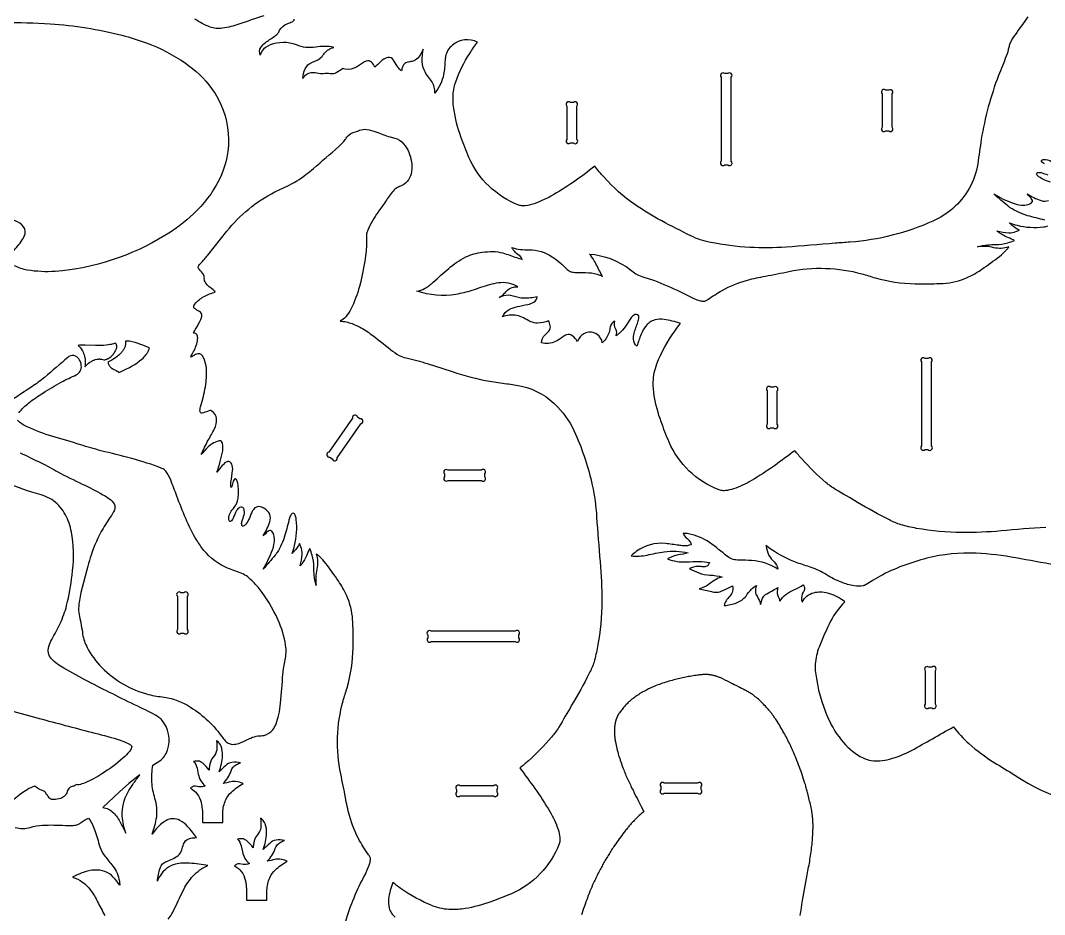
# Model space of a CAD drawing. Extents: x -1616 to 1418, y -1117 to 1417.
# Drawn here: x -440 to 773, y -485 to 574 of the extents above; entities that cross this region are included whole.
import ezdxf

# ---------------------------------------------------------------- set-up
doc = ezdxf.new("R2010")
doc.units = 0
doc.header["$MEASUREMENT"] = 0
doc.layers.get('0').update_dxf_attribs({"linetype": 'CONTINUOUS'})

msp = doc.modelspace()

# ---------------------------------------------------------------- linework, layer by layer
for points in [[(-515.5, 569.5, -0.032685), (-404.8, 570.1, -0.04507), (-319.8, 556.5, -0.023575), (-291, 547.5, -0.058692), (-244.9, 523.6, -0.080834), (-213.6, 493.4, -0.283166), (-205.1, 384.4, -0.088092), (-235.1, 344.8, -0.05292), (-269, 319.1, -0.118379), (-398.8, 276.7, -0.059823), (-432, 278.3, -0.074183), (-447, 283.2, -0.043802)], [(-151.8, 579.5, 0.003925), (-181.3, 569.5, -0.047624), (-200.6, 564.7, -0.122497), (-215.5, 566.2, -0.073814), (-233.3, 575.6, -0.089923)], [(753.6, 578.3, -0.001808), (738.4, 557.1, 0.048267), (732.3, 546.6, 0.053543), (731, 542.1, -0.032799), (728, 531.8, -0.001182), (718.8, 508.7, 0.050203), (698.3, 433.2, -0.001096), (694.1, 404.2, -0.179531), (664.6, 351.2, -0.075982), (640.9, 336.2, -0.086689), (542.8, 311.3, -0.006698), (525.3, 310.1, -0.00483), (467, 305.4, -0.025308), (424, 305.1, -0.039353), (377.4, 311.1, -0.013854), (365.4, 314.1, -0.040061), (354.1, 318.8, -0.00145), (319.7, 336.4, -0.025729), (287.8, 355.9, -0.060129), (251.4, 388.3, -0.015158), (240.3, 401.4, -0.044175), (188.4, 365.8, -0.045913), (166.9, 356.3, -0.079791), (154.9, 354.3, -0.074661), (150.3, 355.2, -0.198744), (91.2, 411.8, -0.010998), (81.8, 436, -0.047383), (73.3, 469.5, -0.060687), (72.8, 488.4, -0.057482), (75.7, 501.2, -0.062522), (92.3, 535, -0.017087), (101.5, 548.3, 0.300286), (71.7, 544.6, 0.184286), (63.6, 531.1, 0.032509), (63, 526.8, -0.028759), (61.3, 509.9, -0.125891), (51, 488, 0.158118), (47.3, 501.5, 0.012289), (42.4, 508.1, -0.079871), (37.2, 518.2, -0.091742), (36.1, 532.7, -0.025713), (37.1, 540, -0.084534), (30.6, 529.4, -0.134701), (24, 525.5, -0.016605), (18.5, 524.5, 0.2525), (13, 519.9, 0.059575), (11.3, 514.1, -0.07477), (7.2, 518.7), (2.1, 526.9, 0.318047), (-4.8, 530.2, 0.115857), (-13.4, 525.1, 0.017302), (-20.1, 518.7, 0.1015), (-24, 524.6, 0.282727), (-30.3, 525.7, 0.045738), (-32.3, 524.8), (-42, 518.8, -0.18395), (-55.2, 516.2, -0.049964), (-58.3, 517.2, -0.067609), (-65.9, 511.8, -0.167125), (-73, 510.8, 0.112454), (-81.3, 510.7, -0.06006), (-84.7, 510.8, 0.031409), (-93.1, 512, 0.224368), (-103.4, 507.9, 0.043079), (-105.6, 505.2, -0.093148), (-102.7, 516.8, -0.173538), (-94.8, 524.3, 0.009954), (-89.2, 526.6, 0.132246), (-79.7, 535.3, -0.191244), (-68.8, 542.1, 0.094208), (-90.3, 542.4, -0.15346), (-113, 545.1, 0.17786), (-144.3, 545, 0.151126), (-154, 537.5, 0.082325), (-155.9, 533, -0.241662), (-155.4, 541.9, -0.092711), (-150.1, 547.6, -0.019299), (-139.6, 554.8, 0.042738), (-135.3, 558.4, 0.082819), (-133, 562.3, -0.170782), (-124.1, 570.1, -0.005428), (-118.1, 572.4, 0.234932), (-115.6, 575.4, 0.35305)], [(-55, -493.7, -0.049842), (-31.8, -438, 0.025525), (-26.8, -426.7, 0.033711), (-25.6, -422.2, 0.046653), (-25.4, -418.9, 0.087821), (-25.7, -417.6, 0.044113), (-27.6, -414.5, -0.023513), (-38.2, -397.8, -0.05953), (-50.3, -367.8, -0.0271), (-55, -346.6, 0.007058), (-60.6, -318.6, -0.118436), (-57.8, -232.2, -0.00786), (-53, -216.5, 0.061214), (-45.9, -169.2, 0.012751), (-45.8, -157.1, 0.00818), (-46.5, -135.7, 0.089353), (-53.5, -107.5, 0.051449), (-63.3, -90, 0.005478), (-78.2, -69.3, 0.046223), (-86.2, -60.7, 0.026547), (-89.6, -58.2, -0.139855), (-88.8, -75.9, 0.096415), (-89.7, -95.4, -0.049384), (-92.1, -83, -0.020224), (-92.3, -73.9, 0.067289), (-94.5, -59.3, 0.014824), (-97.1, -51.5, 0.05435), (-98.5, -53.9, -0.011044), (-102.3, -62.5, -0.063442), (-108.7, -72.2, 0.065799), (-106.4, -58.1, 0.087486), (-107.8, -49.6, 0.025091), (-109.5, -45.6, -0.067829), (-115.6, -54.8, -0.031851), (-118.2, -57.3, 0.018936), (-115.3, -48.2, 0.088965), (-113.3, -17.1, 0.056015), (-114.7, -11.9, 0.243935), (-116.9, -9.9, 0.265649), (-119.3, -11.1, 0.077454), (-121.3, -15.5, -0.005669), (-126.7, -35.9, -0.069677), (-136, -56.5, -0.023659), (-138.2, -59.3, -0.004465), (-152.4, -76, 0.043572), (-141.4, -53.1, 0.087449), (-139.1, -40.4, 0.146573), (-142.1, -31.1, 0.17072), (-143.8, -30.1, 0.114481), (-144.8, -30.2, 0.107313), (-148.9, -33.1, -0.047605), (-152.6, -36.5, 0.066233), (-144.6, -19.9, 0.174072), (-144.8, -10.9, 0.142602), (-150.9, -4.3, 0.075809), (-155.8, -2.1, 0.288194), (-163.9, -5.2, 0.073331), (-166.1, -8.8, -0.014135), (-169.8, -17.7, -0.085914), (-174.2, -24, -0.162564), (-176.4, -25.2, -0.31879), (-177.7, -24.3, -0.128668), (-177.7, -19.8, 0.008326), (-175.1, -11.7, 0.159985), (-175.6, -4.3, 0.216479), (-177.7, -2.5, 0.216479), (-180.4, -2.9, 0.132103), (-184.1, -6.7, 0.032337), (-188.1, -15.7, -0.154521), (-191.1, -19.4, -0.348588), (-192.5, -19, -0.119184), (-193.1, -17.5, -0.186766), (-190.4, -7.4, -0.024243), (-186.9, -3.1, 0.13028), (-182.3, 8, 0.086554), (-182.6, 25.8, 0.079179), (-184.2, 30.1, 0.209238), (-185.5, 31.1, 0.239226), (-186.6, 30.5, 0.05888), (-187.9, 28.1, 0.019497), (-189.8, 21.7, -0.098553), (-190.3, 20.6, -0.345791), (-190.6, 20.7, -0.099093), (-190.7, 27.1, 0.019902), (-188.7, 41, 0.117088), (-189.7, 48.4, 0.234621), (-193.3, 51.3, 0.197162), (-197.1, 50.2, 0.052412), (-201, 46.6, 0.007679), (-207.6, 38.7, 0.055985), (-200.5, 64.3, 0.069328), (-200.6, 72.7, 0.109173), (-201.8, 75.1, 0.235841), (-204.7, 75.9, 0.103218), (-212.9, 72.4, 0.066248), (-221.6, 64.7, 0.015289), (-225.8, 59.7, -0.020164), (-217.6, 76.7, 0.009044), (-210.2, 90.2, 0.140338), (-207.7, 102, 0.234832), (-213.5, 111.3, 0.119377), (-215.8, 111.9, -0.00716), (-223.4, 109.1, -0.12957), (-226.1, 108.9, -0.258637), (-227.2, 110.2, -0.074854), (-227.4, 111.5, -0.051564), (-226.4, 117.6, 0.030476), (-220.9, 139.8, 0.060498), (-219.8, 162, 0.075638), (-222.5, 173.2, 0.066103), (-225.3, 177.6, 0.193801), (-228.7, 179.1, 0.128838), (-233.9, 177.5, 0.030521), (-237.1, 175.6, -0.149217), (-238.1, 175.2), (-238.2, 175.3, -0.090408), (-237.7, 176.8, 0.059639), (-231.2, 190.7, 0.067073), (-230.1, 198, 0.123991), (-231.3, 202, 0.247435), (-234.4, 203.4, -0.229764), (-234.8, 203.6, -0.229764), (-234.9, 203.9, -0.072169), (-231.9, 209.5, 0.037646), (-226.4, 219.8, 0.06957), (-225.2, 224.4, 0.294773), (-227.9, 229.1, -0.049), (-233.9, 232.8, -0.359267), (-234.3, 236.6, -0.115064), (-224.2, 246.1, -0.071203), (-210.7, 251.6, 0.145461), (-209.5, 252.4, 0.244545), (-209.5, 252.7, 0.057787), (-211.9, 255, -0.060573), (-220.3, 262.6, -0.093434), (-222.2, 266.5, -0.081844), (-222.2, 269, 0.152435), (-223.4, 273.1, 0.029721), (-228.1, 278.9, -0.159261), (-229.4, 281.9, -0.174633), (-228.7, 283.8, -0.037045), (-226.8, 285.9, 0.011505), (-218.1, 296.1), (-195.5, 324.2, -0.108072), (-138.7, 370.8, -0.008279), (-125, 377.2, 0.054045), (-101.4, 391.7, 0.014517), (-93, 398.5, -0.001515), (-63, 424.5, 0.05843), (-55.2, 432.9, -0.028642), (-52.8, 436.4, -0.163815), (-43.2, 441.9, 0.033968), (-38.5, 443.8, -0.138644), (-29.7, 444.9, -0.057074), (-18.9, 442, 0.016952), (-2.2, 436, 0.010434), (3.4, 434.7, -0.152282), (13.9, 427.9, -0.087984), (20, 417.9, -0.123442), (23.4, 395.1, -0.252877), (11.7, 378.4, -0.007399), (6.5, 375.9, 0.058507), (2.7, 373.3, 0.039309), (-2, 367.5, 0.002906), (-11, 354.4, 0.03059), (-24.6, 334, 0.052563), (-29.6, 322.5, 0.100821), (-30.2, 316.7, -0.042062), (-30, 307.2, -0.043878), (-38.4, 258.7, -0.046566), (-48.7, 231.8, -0.052273), (-54.6, 223, -0.078492), (-61.2, 217.6, -0.062905), (-54.1, 216.8, -0.062239), (-40.4, 212, -0.042794), (-25.6, 202.9, -0.010901), (-1.6, 184.2, 0.039136), (8.5, 177.2, 0.086512), (16.9, 174.3, -0.021386), (41.8, 167.6, -0.003617), (71.5, 158, 0.03319), (116.1, 146.5, 0.013674), (136.1, 143.6, -0.018992), (153.7, 140.7, -0.153252), (196.5, 116, -0.086144), (217.7, 83.8, -0.04804), (237.4, 23.5, -0.039046), (242.6, -14.2, 0.008145), (246.8, -67.3, -0.020963), (248.8, -113.8, -0.042897), (243.7, -167.6, -0.018722), (239.5, -186.1, -0.048143), (233.9, -199.3, -0.019075), (213, -237.3, 0.001035), (197.8, -263.3, -0.043187), (189.3, -275, -0.030118), (161.7, -303.1, -0.012563), (151.7, -311.7, -0.00281), (169.5, -335.8, -0.021316), (187.2, -363.2, -0.047164), (197, -384.4, -0.050781), (199.1, -394.1, -0.052075), (198.9, -399, -0.04685), (198.2, -401.5, -0.198744), (141.6, -460.7, -0.010935), (117.4, -470.1, -0.041773), (86.7, -478.2, -0.038529), (70.3, -479.4, -0.085425), (49.1, -475.1, -0.063089), (10, -453.9, -0.013884), (1.2, -447.3, 0.057371), (-3.9, -466.6, 0.097586), (-3.2, -477.7, 0.159769), (4, -488.1, 0.065779)], [(773.4, 404.2, -0.154478), (769.7, 407.1, -0.348708), (770.1, 408.5, -0.119073), (771.6, 409.2, -0.186777), (781.7, 406.5, -0.02424)], [(780.3, 382.2, -0.014116), (771.4, 385.8, -0.085903), (765.1, 390.2, -0.162536), (763.9, 392.4, -0.318767), (764.9, 393.7, -0.128668), (769.3, 393.7, 0.008322), (777.4, 391.1, 0.159989)], [(773.7, 337.4, -0.005662), (753.2, 342.7, -0.069674), (732.6, 352.1, -0.023677), (729.8, 354.2, -0.004547), (713.2, 368.4, 0.041918), (736, 357.4, 0.053763), (745.9, 355.2, 0.090467), (753.9, 356, 0.074055), (758, 358.1, 0.323043), (758.9, 360.8, 0.107249), (756, 364.9, -0.047536), (752.6, 368.6, 0.066235), (769.2, 360.6, 0.174076), (778.2, 360.8, 0.165589)], [(-449.1, 300, 0.02763), (-438, 313.9, 0.092193), (-434.6, 321.1, 0.288349), (-438.4, 331.7, 0.124217), (-449.6, 337.7, 0.045844)], [(774.9, -26.5, 0.008145), (721.8, -30.8, -0.020963), (675.3, -32.8, -0.042897), (621.6, -27.7, -0.018722), (603, -23.4, -0.048143), (589.8, -17.8, -0.019075), (551.8, 3, 0.001035), (525.8, 18.3, -0.043187), (514.2, 26.7, -0.030118), (486, 54.3, -0.012563), (477.4, 64.3, -0.00281), (453.3, 46.5, -0.021315), (426, 28.8, -0.047162), (404.8, 19, -0.050789), (395.1, 17, -0.05206), (390.1, 17.1, -0.046857), (387.6, 17.8, -0.198745), (328.4, 74.4, -0.01093), (319, 98.6, -0.041772), (310.9, 129.4, -0.038529), (309.7, 145.7, -0.085426), (314, 167, -0.063091), (335.2, 206, -0.013883), (341.8, 214.8, 0.057374), (322.5, 219.9, 0.097611), (311.4, 219.2, 0.159709), (301, 212, 0.065673), (295.3, 202.2, 0.031548), (290.4, 188.1, -0.212601), (286.4, 196.3, -0.076499), (287, 203.4, -0.024331), (291.5, 216.7, 0.045374), (292.8, 222.1, 0.426261), (289.8, 225.6, 0.045597), (287.3, 225.5, 0.091521), (283.1, 221.2), (276.3, 211.2, -0.05877), (269.4, 203.3, -0.040797), (265.8, 200.5, 0.228724), (265.2, 208.3, -0.208803), (264.1, 217.8, 0.204624), (258.7, 211, -0.016988), (257.4, 204.5, -0.107421), (252, 195, -0.022471), (249.3, 192.1, 0.218705), (243.1, 202, 0.242788), (229.8, 204, 0.171212), (221.5, 196.7, 0.03426), (219.9, 193.7, 0.081277), (213.7, 200.5, 0.257911), (207.1, 201.7, 0.078076), (202.5, 199, -0.053308), (193.9, 193.5, -0.165221), (177.1, 192, -0.181195), (181.6, 201.7, 0.021516), (185.9, 205.8, 0.230596), (187.6, 212.3, 0.065119), (185.7, 218.2, -0.102309), (172.7, 215.4, -0.09166), (164.6, 217.1, -0.02435), (156, 221.5, 0.15666), (138.9, 224.7, 0.053699), (131, 223, -0.165936), (139.1, 231.6, -0.068075), (148.7, 235, -0.004735), (161, 237.5, 0.086735), (168.2, 240.2, 0.20593), (172.2, 246.4, -0.057828), (156.3, 244.9, -0.079949), (143.8, 247.5, 0.148824), (132.6, 247.6, 0.024726), (127.1, 245.8, 0.067012), (133.1, 250.4, -0.012767), (137.3, 254.7, -0.142006), (144.5, 258.1, -0.037827), (149.3, 258.6, 0.165969), (126.2, 263, 0.039609), (115.7, 260.8, 0.008306), (94.7, 254, -0.030814), (75.9, 249.4, -0.124758), (29.7, 253.4, 0.102561), (38.7, 256.4, 0.056959), (49.1, 263.9, -0.005461), (67.3, 280.3, -0.063263), (87.6, 293.8, -0.079246), (107.1, 299.4, -0.027955), (119.5, 300.3, -0.072759), (131.4, 298.5, -0.014972), (147.8, 293, 0.011768), (154.4, 290.9, 0.164846), (149.3, 296.7, -0.068303), (143.9, 302.2, -0.044931), (142.3, 305, 0.076653), (152.3, 302.7, 0.025143), (162.7, 302.3, -0.148872), (189.9, 294.1, -0.057644), (207.8, 278.9, 0.136902), (212.6, 276.2, 0.059335), (218.1, 275.4, -0.010068), (233.2, 275.1, -0.084223), (246.4, 272.4, -0.030098), (249.7, 270.8), (247.1, 275.1, 0.018211), (239.7, 289.4, 0.051838), (234, 297.3, -0.143391), (282.9, 278.5, 0.015732), (288.9, 274, 0.078371), (296, 270.8, -0.034724), (326.1, 259.7, -0.013947), (357.9, 244.7, 0.042721), (365.1, 242, 0.067123), (370.2, 241.5, 0.074243), (371.5, 241.8, 0.05009), (374.7, 243.6, -0.024201), (391.3, 254.2, -0.059496), (421.4, 266.3, -0.027114), (442.5, 271, 0.00707), (470.5, 276.6, -0.118436), (557, 273.8, -0.00786), (572.7, 269, 0.061213), (619.9, 262, 0.012752), (632, 261.9, 0.00818), (653.4, 262.5, 0.089353), (681.6, 269.5, 0.051449), (699.2, 279.3, 0.005478), (719.9, 294.3, 0.046223), (728.4, 302.3, 0.026547), (730.9, 305.6, -0.139855), (713.2, 304.8, 0.096415), (693.7, 305.7, -0.049385), (706.1, 308.2, -0.020223), (715.3, 308.4, 0.067295), (729.8, 310.6, 0.014774), (737.6, 313.1, 0.044139), (736.2, 314, 0.009954), (727.9, 317.7, -0.071673), (716.9, 324.8, 0.066243), (731.1, 322.5, 0.087484), (739.5, 323.9, 0.025089), (743.5, 325.5, -0.067829), (734.3, 331.6, -0.031851), (731.8, 334.3, 0.018936), (740.9, 331.3, 0.088966), (772, 329.3, 0.05601), (777.3, 330.8, 0.243836)], [(-442.1, 109.3, -0.0556), (-430.2, 120.9, -0.030559), (-413.5, 132.6, -0.016237), (-391.7, 145.5, -0.021217), (-374, 154, 0.311182), (-368, 165.2, 0.252688), (-374.9, 176.4, 0.271322), (-382.6, 175.8, 0.039668), (-384, 174.8, -0.000799), (-411.5, 151.2, -0.020858), (-426.6, 140, -0.002371), (-462.5, 116.3, 0.013297)], [(-440.4, 61.8, 0.002365), (-415.7, 49.9, -0.017758), (-395.7, 39.2, 0.013843), (-366.9, 24.8, -0.018799), (-342.5, 12.2, -0.012103), (-334.7, 7.4, -0.089513), (-329, 1.2, -0.222177), (-328.7, -5.6, -0.054054), (-330.9, -10.3, 0.014394), (-342.2, -27.7, 0.055203), (-356.4, -59.5, 0.011763), (-360.2, -72.4), (-368.4, -103.7, 0.050413), (-371.2, -122.4, 0.056514), (-370.3, -132, -0.028333), (-366.4, -153.2, 0.079755), (-361.1, -168.8, 0.076158), (-343.7, -192.4, 0.136497), (-288.2, -224.5, 0.034232), (-269.7, -227.6, -0.10269), (-238.7, -239.5, -0.099507), (-200.2, -276, 0.054189), (-196.3, -280.6, 0.214463), (-186.5, -283.5, 0.075476), (-179.9, -281.8, 0.005584), (-167.1, -276.1, -0.07178), (-158.5, -273.6, 0.046839), (-151.4, -272.9, 0.176212), (-141.2, -266.3, 0.075602), (-137.3, -259.3, 0.046443), (-133.9, -248.4, 0.027252), (-131.9, -234.7, 0.005702), (-129.2, -200.4, -0.035125), (-126.4, -183.6, 0.090069), (-125.9, -166.1, 0.06898), (-134.9, -136.3, 0.068717), (-158.6, -97.5, 0.039769), (-170.7, -85.3, 0.075512), (-177.7, -81.2, -0.004503), (-194.6, -74.7, -0.125054), (-222.7, -53.8, -0.038275), (-231.5, -41.4, -0.036786), (-244.3, -16, -0.009838), (-254.8, 10.6, 0.003198), (-262, 29.4, 0.065239), (-267.9, 40.1, 0.141225), (-272.5, 43.4, 0.027894), (-308.3, 54.9, 0.001515), (-344.8, 64.3, -0.0137), (-368.8, 71.3, 0.003085), (-401.9, 81.2, -0.039903), (-432, 92.6, -0.016897), (-438.3, 96, -0.079079), (-443.5, 100.5, -0.25982)], [(-265.1, -490.8, 0.055213), (-257, -477.2, -0.012702), (-246.3, -454.9, -0.058325), (-235.8, -439.7, -0.104148), (-217.9, -426.9, 0.010933), (-239.7, -424.3, 0.073772), (-256.4, -425.5, 0.198337), (-274.7, -439.3, 0.042453), (-277.9, -445.6, -0.04715), (-274.6, -430.3, -0.093243), (-271.6, -425.1, -0.117228), (-266.7, -422.2, 0.084754), (-253.2, -415.2, 0.147592), (-248.9, -408.6, -0.010356), (-246.9, -401.8, -0.233312), (-240.5, -395.5, -0.05193), (-235.5, -394.3, -0.010674), (-231.4, -394, 0.024877), (-241.8, -381.1, 0.07386), (-251.2, -373.7, 0.268812), (-268, -374.1, 0.086636), (-279.2, -383.8, 0.012602), (-284.2, -389.9, 0.05932), (-278.7, -369.5, 0.106272), (-280.7, -347.6, -0.054463), (-284.4, -328.3, -0.057709), (-283.1, -308.4), (-275.1, -303.1, 0.158148), (-266, -290.6, 0.271021), (-273, -254.3, 0.06059), (-277.1, -250.8, 0.020769), (-301.2, -238.5, -0.006683), (-330.8, -223.9, -0.015473), (-388.8, -193.2, -0.06454), (-403.5, -182.4, -0.24301), (-406.5, -167.5, -0.05394), (-402.9, -159.3, 0.012238), (-393.1, -140.5, 0.051078), (-385.4, -118.9, 0.033761), (-379, -83.3, 0.07051), (-378.7, -37.5, 0.064), (-384.5, -16.3, 0.09958), (-396.5, 1.2, 0.120594), (-415.7, 12, -0.038351), (-458.3, 27.2, 0.054843)], [(785.9, -71.2, -0.000542), (739.5, -62.7, 0.029527), (692.5, -57.2, 0.075245), (633.8, -63.2, 0.059143), (578.4, -84.3, 0.014741), (567.7, -90.5, -0.008216), (560.1, -95.2, -0.073357), (558.6, -95.8, -0.090315), (547.6, -95.8, -0.05967), (532.6, -91.6, -0.047653), (514.7, -82.5, 0.052238), (496.9, -74, -0.002306), (480.3, -68.5, -0.066468), (449.6, -52.6, -0.009731), (443.2, -48, 0.075674), (446.8, -59.7, 0.086057), (453, -67.3, -0.150846), (457.5, -76.2, 0.13428), (426.3, -65.8, 0.004116), (411.3, -65.4, -0.038767), (404.2, -64.5, -0.097376), (397.6, -61.1, 0.01714), (376.4, -44.5, 0.108074), (351.4, -34.2, 0.026603), (345.3, -33.5, 0.181342), (349.4, -39.2, -0.088756), (353.7, -44.4, -0.049923), (354.7, -47.1, -0.105506), (345, -48.3, -0.02449), (340.1, -47.8, 0.002437), (324.1, -45.7, 0.187304), (290, -54.9, 0.033424), (283.4, -60.3, 0.075821), (302.3, -59.4, -0.010713), (322.8, -55.4, -0.100749), (351, -56.8, -0.023208), (339.2, -59.1, 0.055407), (333.5, -60.7, 0.016735), (326.6, -64, 0.100305), (349, -67.5, -0.020285), (364.3, -66.8, -0.054868), (376.2, -68.3, -0.127164), (373.8, -72, -0.155265), (370.3, -73.3, -0.042266), (365.3, -72.9, 0.136045), (354.9, -74.4, 0.044675), (352.7, -75.7, 0.015221), (363.6, -80.4, 0.081343), (376.8, -83.1, -0.067786), (391.3, -85.4, 0.090804), (382.6, -89.1, 0.012449), (374.7, -94.5, -0.097633), (364.1, -99.3), (377.2, -102.3, 0.02432), (383, -103.3, 0.122411), (390.3, -102.1, 0.033681), (394, -100.4, -0.017239), (403.7, -95.7, -0.1182), (403.7, -102.2, -0.100556), (400.5, -107.9, 0.039369), (395.9, -113.6, 0.09971), (393.8, -119.1, 0.065085), (408.4, -116, 0.13038), (419.6, -107.9, -0.026532), (426.1, -99.8, -0.069909), (431.9, -95.2, 0.137772), (431, -104.2, 0.059571), (431.9, -106.7, -0.032504), (436, -114.8, -0.030661), (436.9, -117.8), (439.3, -110.5, -0.17415), (442.6, -106.2, 0.001615), (457.5, -97.8, 0.06923), (456.5, -103.5, 0.116422), (457.8, -108.6, -0.087205), (459.5, -114.1, -0.151257), (476.3, -100.4, 0.037241), (487.5, -94.8, -0.100703), (489, -98.8, -0.182424), (487.4, -103.4, 0.190192), (485.4, -112.2, 0.04589), (486, -115.2, -0.223597), (500, -103.9, -0.13255), (516, -104, -0.085249), (534.8, -112.9, -0.058072), (536.4, -114.6, -0.330324), (536.5, -114.9, 0.069332), (519.8, -137.6, 0.019577), (506.1, -168.3, 0.070486), (501.6, -188.6, 0.050355), (502, -198.5, 0.074491), (516.9, -252.8, 0.070879), (535.1, -281.5, 0.092875), (558.3, -299.7, 0.137869), (578.1, -303.1, 0.045287), (589.8, -301, 0.059458), (615.6, -290.8, 0.005917), (640.5, -276.9, -0.003183), (665.4, -262.9, 0.049474), (683.7, -282.7, 0.044023), (713.8, -305.1, 0.002318), (738.1, -319.9, 0.153583), (873.7, -360.8, 0.027756)], [(-456.7, -242.2, 0.006146), (-421.8, -251.8, 0.000421), (-359.8, -268.3, -0.010892), (-328.9, -276.4, -0.032951), (-311, -283.2, -0.085529), (-308.6, -285.2, -0.233583), (-308.5, -287.5, -0.096698), (-311, -292, -0.048428), (-318.6, -299.9, -0.044512), (-343.8, -318.6, -0.041707), (-363.5, -329.2, -0.052969), (-371, -331.4, -0.092075), (-374, -331.2, -0.155289), (-377.6, -333.2, 0.119259), (-382.1, -335.1, 0.131194), (-384.6, -339.3, -0.10661), (-387.9, -345, -0.124074), (-392.8, -347.6, -0.072134), (-400.5, -349.1, -0.135686), (-405.1, -347.8, -0.12044), (-408.2, -343.7, 0.188777), (-409.5, -342.4, 0.213734), (-413.8, -338.2, -0.09507), (-423.2, -333.3, 0.08914), (-432.1, -337.3, 0.078884), (-461.5, -362.6, 0.061034)], [(-446.3, -382.1, 0.144851), (-428.4, -381.9, -0.064584), (-414, -379.3, -0.02396), (-386.9, -379.6, 0.010942), (-377.5, -379.6, 0.055962), (-372, -378.7, 0.07914), (-368.9, -376.7, -0.052165), (-359.6, -370.9, -0.084155), (-352, -385.5, -0.008025), (-346, -404.9, 0.088695), (-340.1, -415.9, 0.010388), (-330.6, -427.8, -0.131415), (-322.9, -445.6, -0.022618), (-322.3, -450.5, 0.034035), (-330.1, -440.8, 0.222365), (-351.9, -432.5, 0.077202), (-365.8, -435.3, 0.033489), (-378.5, -440.8, -0.16024), (-357, -456.3, -0.042213), (-348.7, -470, 0.016691), (-340.1, -486.2, 0.072661)]]:
    msp.add_lwpolyline(points, format="xyb")
for points in [[(390.2, 506.8), (390.2, 407.3, 1), (394.5, 403), (398, 403, 1), (402.2, 407.3), (402.2, 506.8, 1), (398, 511), (394.5, 511, 1)], [(580.9, 486.9), (580.9, 447.4, 1), (585.2, 443.2), (588.7, 443.2, 1), (592.9, 447.4), (592.9, 486.9, 1), (588.7, 491.2), (585.2, 491.2, 1)], [(207.3, 472.6), (207.3, 433, 1), (211.5, 428.8), (215, 428.8, 1), (219.3, 433), (219.3, 472.6, 1), (215, 476.8), (211.5, 476.8, 1)], [(627.5, 169.4), (627.5, 69.9, 1), (631.7, 65.6), (635.2, 65.6, 1), (639.5, 69.9), (639.5, 169.4, 1), (635.2, 173.6), (631.7, 173.6, 1)], [(444.5, 135.1), (444.5, 95.6, 1), (448.8, 91.4), (452.3, 91.4, 1), (456.5, 95.6), (456.5, 135.1, 1), (452.3, 139.4), (448.8, 139.4, 1)], [(-46.6, 103), (-74.6, 62.6, 1), (-73.6, 56.7), (-70.7, 54.7, 1), (-64.8, 55.8), (-36.8, 96.1, 1), (-37.8, 102), (-40.7, 104, 1)], [(66.5, 29.1), (106, 29.1, 1), (110.3, 33.3), (110.3, 36.8, 1), (106, 41.1), (66.5, 41.1, 1), (62.3, 36.8), (62.3, 33.3, 1)], [(-254.2, -108.1), (-254.2, -147.7, 1), (-250, -151.9), (-246.4, -151.9, 1), (-242.2, -147.7), (-242.2, -108.1, 1), (-246.4, -103.9), (-250, -103.9, 1)], [(46.7, -161.6), (146.2, -161.6, 1), (150.4, -157.4), (150.4, -153.9, 1), (146.2, -149.6), (46.7, -149.6, 1), (42.4, -153.9), (42.4, -157.4, 1)], [(632, -196.5), (632, -236, 1), (636.2, -240.2), (639.7, -240.2, 1), (644, -236), (644, -196.5, 1), (639.7, -192.2), (636.2, -192.2, 1)], [(-224.4, -376.3), (-200.4, -376.3), (-200.4, -364.3, -0.090549), (-197, -349.6, -0.093385), (-190.2, -340.2, -0.064919), (-176.3, -330, 0.07327), (-185.2, -327.6, 0.07207), (-190.8, -328, 0.005783), (-200.1, -330.1, 0.123911), (-190.6, -315, -0.184966), (-184.3, -307.6, -0.039036), (-179.4, -305.3, 0.075561), (-189.6, -304.9, 0.153549), (-197.1, -308.9, 0.003489), (-204.7, -316, 0.081362), (-200.7, -297.1, 0.091996), (-202.4, -285.8, 0.110457), (-206, -280.5, 0.061375), (-207.8, -279.2, -0.051974), (-207.6, -290, -0.158753), (-211.7, -298.6, 0.133981), (-216, -308.6, 0.02712), (-216.6, -314, 0.024975), (-224, -306, 0.056066), (-226.8, -304.1, 0.151507), (-231.4, -303.4, 0.011613), (-235.1, -303.9, -0.141205), (-230.9, -311.9), (-229.4, -319, 0.158802), (-221.2, -332.9, -0.113769), (-228.6, -334), (-232.8, -333.1, 0.176275), (-236.8, -334.2, 0.030081), (-238.7, -335.5, -0.222578), (-226.1, -352.2, -0.024043), (-225.3, -356.1, -0.016694), (-224.4, -364.3)], [(-298.5, -319.6), (-311.5, -330), (-322.7, -339.8), (-342.5, -358.4, -0.176686), (-330, -364.6, -0.070342), (-321.4, -376.6, -0.019372), (-315.4, -388.7, -0.058978), (-319.4, -368.5, -0.145471), (-312.9, -340.5, -0.027806), (-307.1, -331.1, -0.011486)], [(80.9, -344.6), (120.4, -344.6, 1), (124.6, -340.4), (124.6, -336.9, 1), (120.4, -332.6), (80.9, -332.6, 1), (76.6, -336.9), (76.6, -340.4, 1)], [(318.6, -333.7), (318.6, -337.2, 1), (322.8, -341.4), (362.3, -341.4, 1), (366.6, -337.2), (366.6, -333.7, 1), (362.3, -329.4), (322.8, -329.4, 1)], [(-172.1, -468.3), (-148.1, -468.3), (-148.1, -456.3, -0.090549), (-144.7, -441.6, -0.093385), (-137.9, -432.2, -0.064919), (-124, -422, 0.07327), (-132.9, -419.6, 0.07207), (-138.5, -420, 0.005783), (-147.8, -422.1, 0.123911), (-138.3, -407, -0.184966), (-132, -399.6, -0.039036), (-127.1, -397.3, 0.075561), (-137.3, -396.9, 0.153549), (-144.8, -400.9, 0.003489), (-152.4, -408, 0.081362), (-148.4, -389.1, 0.091996), (-150.1, -377.8, 0.110457), (-153.7, -372.5, 0.061375), (-155.5, -371.2, -0.051974), (-155.3, -382, -0.158753), (-159.4, -390.6, 0.133981), (-163.7, -400.6, 0.02712), (-164.3, -406, 0.024975), (-171.7, -398, 0.056066), (-174.5, -396.1, 0.151507), (-179.1, -395.4, 0.011613), (-182.8, -395.9, -0.141205), (-178.6, -403.9), (-177.1, -411, 0.158802), (-168.9, -424.9, -0.113769), (-176.3, -426), (-180.5, -425.1, 0.176275), (-184.5, -426.2, 0.030081), (-186.4, -427.5, -0.222578), (-173.8, -444.2, -0.024043), (-173, -448.1, -0.016694), (-172.1, -456.3)]]:
    msp.add_lwpolyline(points, format="xyb", close=True)
for points in [[(-327.6, 191.8), (-328.8, 191.3), (-330, 190.9), (-331.3, 190.5), (-332.7, 190.1), (-334.1, 189.9), (-335.6, 189.6), (-338.6, 189.3), (-341.7, 189), (-344.9, 188.9), (-351.3, 189), (-363.3, 189.4), (-365.8, 189.4), (-368.1, 189.4), (-369.1, 189.3), (-370.1, 189.2), (-371, 189), (-371.4, 188.9), (-371.8, 188.9), (-371.3, 188.5), (-370.8, 188.1), (-370.4, 187.6), (-369.9, 187.2), (-369.5, 186.7), (-369, 186.2), (-368.2, 185.1), (-367.3, 183.8), (-366.6, 182.5), (-365.8, 181.1), (-365.2, 179.5), (-364.7, 177.9), (-364.2, 176.1), (-363.8, 174.3), (-363.6, 172.4), (-363.4, 170.3), (-363.4, 168.2), (-363.5, 166), (-363.8, 163.6), (-363.2, 164.4), (-362.5, 165.1), (-361.8, 165.8), (-361, 166.5), (-359.4, 167.8), (-357.7, 169.1), (-356, 170.1), (-355.1, 170.6), (-354.3, 171), (-353.5, 171.4), (-352.8, 171.7), (-352, 172), (-351.4, 172.2), (-349.5, 172.6), (-348.1, 172.8), (-347.5, 172.9), (-346.9, 173), (-346.4, 173), (-345.9, 172.9), (-345.5, 172.9), (-345, 172.8), (-344, 172.6), (-341.4, 171.9), (-340.7, 172), (-340, 172.1), (-339.4, 172.2), (-338.7, 172.4), (-338.1, 172.6), (-337.5, 172.8), (-336.9, 173.1), (-336.3, 173.4), (-335.8, 173.7), (-335.2, 174), (-334.7, 174.3), (-334.2, 174.7), (-333.2, 175.5), (-332.3, 176.3), (-331.5, 177.1), (-330.7, 178), (-330, 178.8), (-329.3, 179.7), (-328.8, 180.5), (-328.3, 181.3), (-327.5, 182.6), (-326.9, 183.8), (-326.6, 184.4), (-326.4, 185.1), (-326.2, 185.7), (-326, 186.3), (-325.9, 186.6), (-325.9, 186.9), (-325.9, 187.2), (-325.8, 187.5), (-325.8, 187.8), (-325.8, 188.1), (-325.8, 188.4), (-325.9, 188.7), (-325.9, 189), (-326, 189.2), (-326.1, 189.5), (-326.2, 189.8), (-326.3, 190.1), (-326.4, 190.3), (-326.5, 190.6), (-326.7, 190.8), (-326.9, 191.1), (-327.1, 191.3), (-327.3, 191.6)], [(-336.5, 169), (-336.3, 168.2), (-336, 167.4), (-335.7, 166.7), (-335.4, 166), (-335.1, 165.4), (-334.7, 164.9), (-334.3, 164.3), (-333.9, 163.8), (-333.5, 163.4), (-333.1, 162.9), (-332.6, 162.5), (-332.2, 162.2), (-331.7, 161.8), (-331.2, 161.5), (-330.3, 160.9), (-326.5, 159.1), (-325.7, 158.7), (-325.3, 158.5), (-324.9, 158.2), (-324.5, 158), (-324.2, 157.7), (-324.1, 157.6), (-323.9, 157.4), (-323.8, 157.3), (-323.7, 157.1), (-320.7, 158.3), (-316.2, 160.3), (-310.7, 163), (-307.8, 164.7), (-304.7, 166.5), (-301.8, 168.5), (-298.9, 170.6), (-296.1, 172.9), (-294.8, 174), (-293.6, 175.3), (-292.5, 176.5), (-291.4, 177.8), (-290.4, 179.1), (-289.6, 180.5), (-289.2, 181.1), (-288.8, 181.8), (-288.5, 182.5), (-288.2, 183.2), (-287.9, 183.9), (-287.7, 184.7), (-287.5, 185.4), (-287.3, 186.1), (-296.1, 189.6), (-304.1, 192.3), (-307.6, 193.3), (-309.2, 193.6), (-310.7, 193.9), (-312.2, 194), (-312.8, 194.1), (-313.5, 194.1), (-314.1, 194.1), (-314.6, 194), (-315.2, 193.9), (-315.5, 193.9), (-315.7, 193.8), (-315.6, 193.4), (-315.6, 193), (-315.5, 192.5), (-315.5, 192.1), (-315.5, 191.7), (-315.5, 191.3), (-315.6, 190.4), (-315.7, 189.6), (-315.9, 188.8), (-316.1, 187.9), (-316.4, 187.1), (-316.7, 186.3), (-317.1, 185.4), (-317.5, 184.6), (-318, 183.8), (-318.6, 183), (-319.2, 182.1), (-319.8, 181.3), (-320.5, 180.5), (-322, 179), (-323.6, 177.4), (-325.4, 175.9), (-327.4, 174.4), (-329.5, 173), (-331.7, 171.6), (-334, 170.2)]]:
    msp.add_lwpolyline(points, close=True)
msp.add_lwpolyline([(483.9, -486.2), (484.2, -484), (484.6, -481.8), (484.9, -479.6), (485.2, -477.4), (485.9, -473.1), (486.7, -468.7), (487.4, -464.3), (488.2, -459.9), (488.9, -455.6), (489.7, -451.2), (491.3, -442.5), (492.1, -438), (493, -433.5), (493.8, -429), (494.3, -426.7), (494.7, -424.4), (495.1, -422.2), (495.4, -419.9), (495.8, -417.7), (496.2, -415.4), (496.5, -413.1), (496.8, -410.9), (497.1, -408.6), (497.2, -407.4), (497.3, -406.3), (497.5, -404.1), (497.8, -402), (498, -399.8), (498.2, -397.6), (498.3, -395.4), (498.5, -393.2), (498.7, -391), (498.8, -388.9), (498.9, -386.7), (498.9, -385.6), (498.9, -384.5), (499, -383.4), (499, -382.3), (499, -381.2), (499, -380.1), (499, -379), (499, -377.9), (498.9, -376.8), (498.9, -375.7), (498.8, -374.7), (498.8, -373.6), (498.7, -372.5), (498.6, -371.4), (498.5, -370.4), (498.4, -369.5), (498.3, -368.6), (498.2, -367.6), (498.1, -366.7), (498, -365.8), (497.8, -364.8), (497.7, -363.9), (497.5, -363), (497.4, -362.1), (497, -360.2), (496.7, -358.4), (496.3, -356.5), (495.9, -354.7), (495.5, -352.8), (495, -351), (494.6, -349.2), (493.7, -345.5), (492.8, -341.8), (492.4, -340.5), (492.1, -339.2), (491.7, -337.9), (491.4, -336.6), (491, -335.2), (490.6, -333.9), (490.3, -332.6), (489.9, -331.3), (489.1, -328.7), (488.3, -326.1), (487.4, -323.5), (486.6, -320.9), (485.7, -318.3), (484.8, -315.7), (483.8, -313.1), (482.9, -310.5), (481.9, -308), (481, -305.4), (480, -302.9), (479, -300.3), (478.2, -298.5), (477.5, -296.7), (476.7, -294.8), (476, -293), (475.2, -291.2), (474.4, -289.4), (473.6, -287.6), (472.7, -285.8), (471.9, -284), (471, -282.2), (470.1, -280.4), (469.2, -278.7), (468.3, -276.9), (467.4, -275.2), (466.5, -273.4), (465.5, -271.7), (464.5, -269.8), (463.4, -268), (462.3, -266.1), (461.3, -264.3), (460.2, -262.4), (459.1, -260.6), (457.9, -258.7), (456.8, -256.9), (455.6, -255.1), (454.4, -253.3), (453.8, -252.5), (453.2, -251.6), (452.6, -250.7), (452, -249.8), (451.3, -249), (450.7, -248.1), (450.1, -247.2), (449.4, -246.4), (448.8, -245.5), (448.1, -244.7), (447.4, -243.9), (446.7, -243), (445.7, -241.8), (444.6, -240.6), (443.5, -239.4), (442.5, -238.2), (441.3, -237), (440.2, -235.8), (439.1, -234.6), (437.9, -233.5), (436.7, -232.4), (435.5, -231.3), (434.3, -230.2), (433.1, -229.1), (431.9, -228.1), (430.6, -227.1), (429.3, -226.1), (428, -225.1), (427.1, -224.4), (426.2, -223.8), (425.3, -223.2), (424.3, -222.6), (423.4, -222), (422.4, -221.5), (421.4, -220.9), (420.4, -220.4), (419.4, -219.9), (418.4, -219.4), (416.4, -218.3), (414.4, -217.3), (412.4, -216.3), (407.9, -214), (405.6, -212.9), (403.4, -211.7), (397.7, -208.8), (394.9, -207.4), (392.1, -206), (391.3, -205.6), (390.5, -205.2), (389.7, -204.8), (388.8, -204.5), (388, -204.2), (387.2, -203.9), (386.4, -203.6), (385.5, -203.3), (384.7, -203.1), (383.9, -202.8), (383, -202.6), (382.2, -202.4), (381.3, -202.1), (380.5, -201.9), (379.6, -201.7), (378.7, -201.6), (378.2, -201.5), (377.7, -201.4), (377.2, -201.3), (376.7, -201.2), (376.2, -201.1), (375.7, -201.1), (375.2, -201), (374.6, -201), (374.1, -201), (373.6, -200.9), (372.6, -200.9), (371.6, -200.9), (370.5, -200.9), (369.5, -200.9), (368.5, -201), (367.4, -201.1), (366.4, -201.2), (365.4, -201.3), (364.4, -201.4), (363.3, -201.5), (362.3, -201.7), (360.5, -201.9), (358.7, -202.2), (357, -202.4), (355.2, -202.7), (353.4, -203), (351.6, -203.3), (349.8, -203.6), (348.1, -204), (346.3, -204.3), (344.5, -204.7), (342.7, -205.1), (341, -205.5), (339.2, -205.9), (337.5, -206.3), (335.7, -206.8), (334, -207.2), (332.1, -207.8), (330.2, -208.3), (328.3, -208.9), (326.4, -209.4), (324.5, -210), (322.6, -210.6), (320.7, -211.2), (318.8, -211.9), (317, -212.5), (315.1, -213.2), (313.3, -213.9), (312.4, -214.3), (311.4, -214.7), (310.5, -215), (309.6, -215.4), (308.7, -215.8), (307.8, -216.2), (306.9, -216.6), (306, -217), (305.1, -217.5), (304.2, -217.9), (302.8, -218.6), (301.5, -219.3), (300.1, -220), (298.7, -220.8), (297.4, -221.5), (296, -222.3), (294.7, -223.1), (293.4, -223.9), (292.1, -224.8), (290.8, -225.6), (289.5, -226.5), (288.2, -227.4), (287, -228.3), (285.7, -229.2), (284.5, -230.2), (283.3, -231.2), (282.3, -232), (281.4, -232.8), (280.4, -233.7), (279.5, -234.5), (278.6, -235.4), (277.7, -236.3), (276.8, -237.3), (276, -238.2), (275.1, -239.2), (274.3, -240.1), (273.5, -241.1), (272.7, -242.1), (271.9, -243.1), (271.2, -244.1), (270.4, -245.2), (269.7, -246.2), (269.4, -246.6), (269.1, -247.1), (268.8, -247.5), (268.6, -248), (268.3, -248.4), (268, -248.9), (267.8, -249.3), (267.5, -249.8), (267.3, -250.3), (267.1, -250.7), (266.9, -251.2), (266.7, -251.7), (266.5, -252.2), (266.3, -252.7), (266.1, -253.2), (265.9, -253.7), (265.7, -254.1), (265.5, -254.6), (265.4, -255.1), (265.2, -255.6), (265.1, -256.1), (265, -256.7), (264.8, -257.2), (264.7, -257.7), (264.6, -258.2), (264.5, -258.7), (264.4, -259.2), (264.3, -259.7), (264.1, -260.8), (264, -261.8), (263.8, -263), (263.7, -264.2), (263.7, -265.3), (263.6, -266.5), (263.6, -267.7), (263.6, -268.9), (263.6, -270), (263.7, -271.2), (263.7, -272.4), (263.8, -273.6), (264, -274.7), (264.1, -275.9), (264.3, -277.1), (264.4, -278.2), (264.6, -279.4), (264.8, -280.6), (265.2, -282.6), (265.7, -284.6), (266.1, -286.6), (266.6, -288.6), (267.1, -290.6), (267.6, -292.6), (268.1, -294.6), (268.7, -296.6), (269.3, -298.5), (269.9, -300.5), (270.6, -302.5), (271.2, -304.4), (271.9, -306.4), (272.6, -308.3), (273.3, -310.3), (274, -312.2), (274.7, -313.8), (275.4, -315.5), (276, -317.1), (276.7, -318.7), (277.4, -320.4), (278.1, -322), (278.8, -323.6), (279.6, -325.2), (280.3, -326.8), (281.1, -328.5), (281.8, -330.1), (282.6, -331.7), (283.3, -333.3), (284.1, -334.9), (285.7, -338), (287.2, -341.2), (288.8, -344.4), (290.5, -347.5), (292.1, -350.7), (295.4, -357), (298.6, -363.3), (297.2, -364.4), (295.8, -365.6), (294.4, -366.8), (293.1, -368), (291.7, -369.2), (291, -369.8), (290.4, -370.5), (289.7, -371.1), (289.1, -371.7), (288.4, -372.4), (287.8, -373), (286.9, -373.9), (286.1, -374.8), (285.3, -375.7), (284.5, -376.6), (283.7, -377.5), (282.9, -378.4), (282.1, -379.3), (281.3, -380.2), (280.5, -381.1), (279.7, -382), (279, -383), (278.2, -383.9), (277.4, -384.8), (276.7, -385.8), (275.2, -387.7), (273.7, -389.6), (272.3, -391.5), (270.8, -393.5), (269.4, -395.4), (268, -397.4), (266.6, -399.4), (265.3, -401.4), (263.9, -403.3), (263, -404.7), (262.1, -406), (261.2, -407.3), (260.4, -408.6), (259.5, -410), (258.7, -411.3), (257.8, -412.7), (257, -414), (256.1, -415.4), (255.3, -416.7), (254.5, -418.1), (253.7, -419.4), (252.9, -420.8), (252.1, -422.2), (251.3, -423.6), (250.5, -425), (249.7, -426.3), (249, -427.7), (248.2, -429.1), (247.5, -430.5), (246.7, -431.9), (246, -433.4), (245.3, -434.8), (244.5, -436.2), (243.8, -437.6), (243.1, -439), (242.4, -440.5), (241.7, -441.9), (241.1, -443.3), (240.4, -444.8), (239.7, -446.2), (239, -447.6), (237.9, -450.1), (236.8, -452.6), (235.8, -455.1), (234.7, -457.6), (233.7, -460.1), (232.7, -462.6), (231.7, -465.2), (230.8, -467.7), (229.9, -470.3), (229, -472.8), (228.1, -475.4), (227.2, -478), (226.4, -480.5), (225.6, -483.1), (224.8, -485.7)])

doc.saveas('drawing.dxf')
